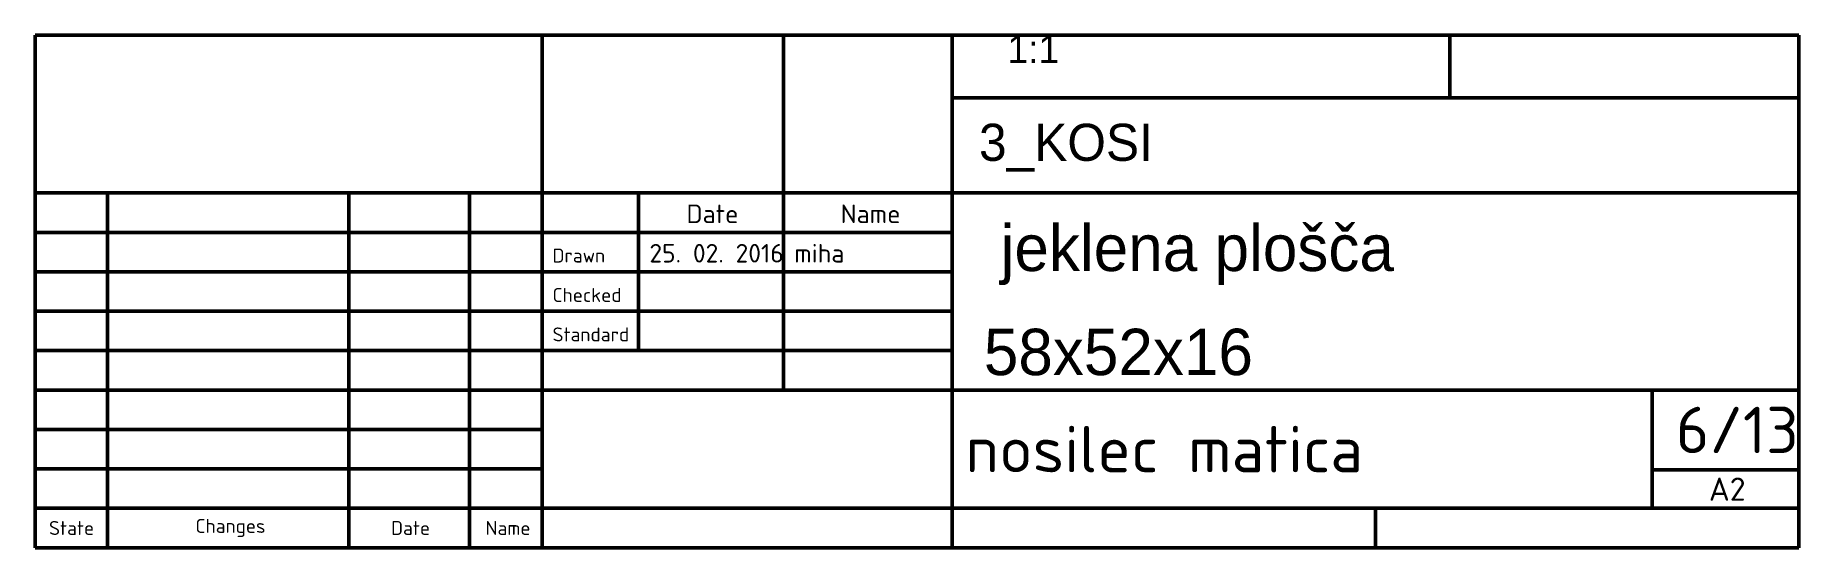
# Paper-space layout 'Sheet' of a CAD drawing. Header units: millimetres. Extents: x 394 to 584, y 10 to 65.
import ezdxf

# ---------------------------------------------------------------- set-up
doc = ezdxf.new("R2010")
doc.units = ezdxf.units.MM
doc.layers.add('Title (ISO)', color=7, linetype='Continuous', lineweight=50)

psp = doc.layouts.new('Sheet')

# ---------------------------------------------------------------- linework, layer by layer
at = {"layer": 'Title (ISO)'}
for p, q in [((584, 65.25), (394, 65.25)), ((394, 65.25), (394, 10)), ((448.6, 10), (448.6, 65.25)), ((474.6, 48.25), (474.6, 65.25)), ((492.8, 10), (492.8, 65.25)), ((546.4, 58.5), (546.4, 65.25)), ((584, 10), (584, 65.25)), ((492.8, 58.5), (584, 58.5)), ((394, 48.25), (584, 48.25)), ((401.8, 10), (401.8, 48.25)), ((427.8, 10), (427.8, 48.25)), ((440.8, 10), (440.8, 48.25)), ((459, 31.25), (459, 48.25)), ((474.6, 27), (474.6, 48.25)), ((394, 44), (448.6, 44)), ((448.6, 44), (492.8, 44)), ((394, 39.75), (448.6, 39.75)), ((448.6, 39.75), (492.8, 39.75)), ((394, 35.5), (448.6, 35.5)), ((448.6, 35.5), (492.8, 35.5)), ((394, 31.25), (448.6, 31.25)), ((448.6, 31.25), (492.8, 31.25)), ((394, 27), (448.6, 27)), ((448.6, 27), (584, 27)), ((568.2, 14.25), (568.2, 27)), ((394, 22.75), (448.6, 22.75)), ((448.6, 18.5), (394, 18.5)), ((568.2, 18.39), (584, 18.39)), ((394, 14.25), (448.6, 14.25)), ((448.6, 14.25), (492.8, 14.25)), ((492.8, 14.25), (584, 14.25)), ((538.4, 10), (538.4, 14.25)), ((394, 10), (584, 10))]:
    psp.add_line(p, q, dxfattribs=at)

# ---------------------------------------------------------------- texts
at = {"attachment_point": 1}
for s, width, insert, char_height in [('1:1', 26.753, (498.75, 65.25), 3), ('3_KOSI', 83.6241, (495.68, 55.71), 4), ('jeklena plošča', 75.3869, (498.01, 44.83), 5), ('58x52x16', 20.8443, (496.2, 33.61), 5)]:
    psp.add_mtext_dynamic_manual_height_columns(s, width=width, gutter_width=1, heights=[0], dxfattribs=dict(at, insert=insert, char_height=char_height))
at = {"layer": 'Title (ISO)', "attachment_point": 1}
for s, insert, char_height in [('\\fISOCPEUR|b0|i0;\\W1.;Date', (464.17, 47), 2), ('\\fISOCPEUR|b0|i0;\\W1.;Name', (480.77, 47), 2), ('\\fISOCPEUR|b0|i0;\\W1.;Drawn', (449.73, 42.25), 1.5), ('\\fISOCPEUR|b0|i0;\\W1.;25. 02. 2016', (460.17, 42.75), 2), ('\\fISOCPEUR|b0|i0;\\W1.;miha', (475.77, 42.75), 2), ('\\fISOCPEUR|b0|i0;\\W1.;Checked', (449.73, 38), 1.5), ('\\fISOCPEUR|b0|i0;\\W1.;Standard', (449.73, 33.75), 1.5), ('{\\fISOCPEUR|b0|i0|c238|p34;6/13 }', (570.76, 25.2), 5), ('\\fISOCPEUR|b0|i0;\\W1.;nosilec matica', (494.23, 23.13), 5), ('\\fISOCPEUR|b0|i0;\\W1.;A2', (574.32, 17.57), 2.5), ('\\fISOCPEUR|b0|i0;\\W1.;State', (395.48, 12.88), 1.5), ('\\fISOCPEUR|b0|i0;\\W1.;Changes', (411.26, 13.1), 1.5), ('\\fISOCPEUR|b0|i0;\\W1.;Date', (432.33, 12.88), 1.5), ('\\fISOCPEUR|b0|i0;\\W1.;Name', (442.51, 12.88), 1.5)]:
    psp.add_mtext(s, dxfattribs=dict(at, insert=insert, char_height=char_height))

doc.saveas('drawing.dxf')
